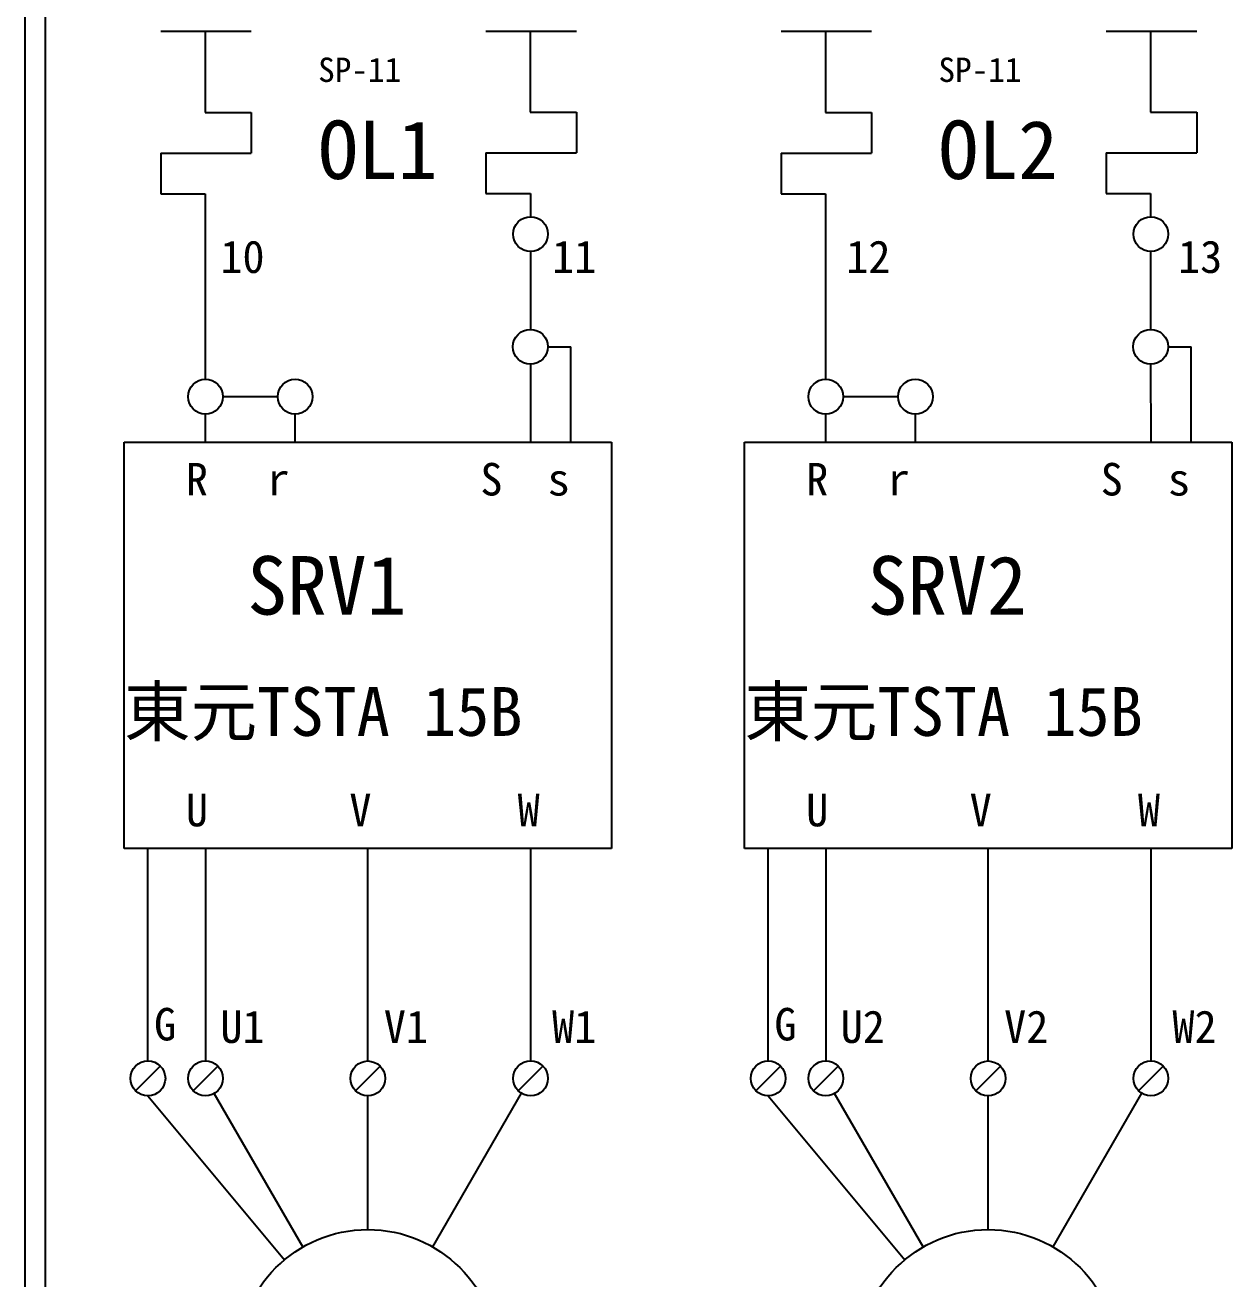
# Model space of a CAD drawing. Extents: x -24 to 263, y 255 to 459.
# Drawn here: x -23.6 to 50.7, y 296.4 to 373.6 of the extents above; entities that cross this region are included whole.
import ezdxf

# ---------------------------------------------------------------- set-up
doc = ezdxf.new("R2010")
doc.units = 0
doc.layers.get('0').update_dxf_attribs({"linetype": 'CONTINUOUS'})
doc.layers.add('圖框層', color=7, linetype='CONTINUOUS')
doc.layers.add('標尺寸層', color=3, linetype='CONTINUOUS')
doc.styles.add('STSL', font='KAIU.TTF')

msp = doc.modelspace()

# ---------------------------------------------------------------- linework, layer by layer
for p, q in [((7.496, 373.181), (7.498, 368.188)), ((45.656, 373.181), (45.657, 368.188)), ((-8.042, 350.698), (-11.415, 350.698)), ((30.118, 350.698), (26.744, 350.698)), ((7.51, 322.909), (7.514, 309.84)), ((45.669, 322.909), (45.673, 309.84)), ((-15.269, 309.527), (-16.784, 308.012)), ((-11.729, 309.527), (-13.243, 308.012)), ((-1.743, 309.523), (-3.258, 308.009)), ((8.271, 309.527), (6.757, 308.012)), ((22.89, 309.527), (21.376, 308.012)), ((26.431, 309.527), (24.916, 308.012)), ((36.416, 309.523), (34.902, 308.009)), ((46.431, 309.527), (44.916, 308.012)), ((-6.497, 298.397), (-11.951, 307.842)), ((1.503, 298.397), (6.961, 307.852)), ((31.662, 298.397), (26.209, 307.842)), ((39.662, 298.397), (45.121, 307.852))]:
    msp.add_line(p, q)
for centre, radius in [((7.514, 360.698), 1.071), ((45.673, 360.698), 1.071), ((7.501, 353.769), 1.071), ((45.66, 353.769), 1.071), ((-12.486, 350.698), 1.071), ((-6.971, 350.698), 1.071), ((25.673, 350.698), 1.071), ((31.188, 350.698), 1.071), ((-16.026, 308.769), 1.071), ((-12.486, 308.769), 1.071), ((-2.501, 308.766), 1.071), ((7.514, 308.769), 1.071), ((22.133, 308.769), 1.071), ((25.673, 308.769), 1.071), ((35.659, 308.766), 1.071), ((45.673, 308.769), 1.071), ((-2.497, 291.469), 8), ((35.662, 291.469), 8)]:
    msp.add_circle(centre, radius)
at = {"layer": '圖框層', "color": 7}
for p, q in [((-23.584, 255.48), (-23.584, 459.449)), ((-22.334, 256.73), (-22.334, 458.199))]:
    msp.add_line(p, q, dxfattribs=at)
at = {"layer": '標尺寸層', "color": 7}
for p, q in [((-15.232, 373.181), (-9.665, 373.181)), ((-12.504, 373.181), (-12.502, 368.181)), ((4.768, 373.181), (10.335, 373.181)), ((22.927, 373.181), (28.495, 373.181)), ((25.656, 373.181), (25.657, 368.181)), ((42.927, 373.181), (48.495, 373.181)), ((-12.502, 368.181), (-9.665, 368.181)), ((-9.665, 368.181), (-9.665, 365.681)), ((7.498, 368.188), (10.335, 368.188)), ((10.335, 368.188), (10.335, 365.688)), ((25.657, 368.181), (28.495, 368.181)), ((28.495, 368.181), (28.495, 365.681)), ((45.657, 368.188), (48.495, 368.188)), ((48.495, 368.188), (48.495, 365.688)), ((-15.232, 365.681), (-9.665, 365.681)), ((-15.232, 365.681), (-15.232, 363.181)), ((4.768, 365.688), (10.335, 365.688)), ((4.768, 365.688), (4.768, 363.188)), ((22.927, 365.681), (28.495, 365.681)), ((22.927, 365.681), (22.927, 363.181)), ((42.927, 365.688), (48.495, 365.688)), ((42.927, 365.688), (42.927, 363.188)), ((-15.232, 363.181), (-12.501, 363.181)), ((-12.501, 363.181), (-12.499, 351.769)), ((4.768, 363.188), (7.499, 363.188)), ((7.499, 363.188), (7.5, 361.769)), ((22.927, 363.181), (25.659, 363.181)), ((25.659, 363.181), (25.66, 351.769)), ((42.927, 363.188), (45.659, 363.188)), ((45.659, 363.188), (45.659, 361.769)), ((7.5, 359.627), (7.5, 354.84)), ((45.659, 359.627), (45.66, 354.84)), ((8.571, 353.769), (9.999, 353.769)), ((9.999, 347.91), (9.999, 353.769)), ((46.731, 353.769), (48.159, 353.769)), ((48.159, 347.91), (48.159, 353.769)), ((7.501, 352.698), (7.501, 347.91)), ((45.66, 352.698), (45.661, 347.91)), ((-12.499, 349.627), (-12.499, 347.904)), ((-6.971, 347.93), (-6.971, 349.627)), ((25.66, 349.627), (25.661, 347.904)), ((31.188, 347.93), (31.188, 349.627)), ((-17.492, 347.902), (7.499, 347.91)), ((-17.492, 322.902), (-17.492, 347.902)), ((7.499, 347.91), (12.499, 347.91)), ((12.499, 347.91), (12.499, 322.91)), ((20.667, 347.902), (45.659, 347.91)), ((20.667, 322.902), (20.667, 347.902)), ((45.659, 347.91), (50.659, 347.91)), ((50.659, 347.91), (50.659, 322.91)), ((-12.492, 322.902), (-17.492, 322.902)), ((-16.026, 309.84), (-16.026, 322.902)), ((12.499, 322.91), (-12.492, 322.902)), ((-12.49, 322.902), (-12.486, 309.84)), ((-2.501, 309.837), (-2.505, 322.905)), ((25.667, 322.902), (20.667, 322.902)), ((22.133, 309.84), (22.133, 322.902)), ((50.659, 322.91), (25.667, 322.902)), ((25.669, 322.902), (25.673, 309.84)), ((35.659, 309.837), (35.654, 322.905)), ((-16.026, 307.698), (-7.62, 297.614)), ((-2.497, 299.469), (-2.5, 307.695)), ((22.133, 307.698), (30.54, 297.614)), ((35.662, 299.469), (35.659, 307.695))]:
    msp.add_line(p, q, dxfattribs=at)

# ---------------------------------------------------------------- texts
at = {"layer": '圖框層', "color": 4, "style": 'STSL'}
for s, height, p in [('SP-11', 1.5, (-5.551, 370.056)), ('SP-11', 1.5, (32.608, 370.056)), ('OL1', 3.6, (-5.551, 364.085)), ('OL2', 3.6, (32.608, 364.085)), ('10', 2, (-11.572, 358.308)), ('11', 2, (8.837, 358.308)), ('12', 2, (26.933, 358.308)), ('13', 2, (47.341, 358.308)), ('R', 2, (-13.691, 344.621)), ('S', 2, (4.427, 344.621)), ('R', 2, (24.468, 344.621)), ('S', 2, (42.586, 344.621)), ('r', 2, (-8.677, 344.621)), ('s', 2, (8.563, 344.621)), ('r', 2, (29.482, 344.621)), ('s', 2, (46.723, 344.621)), ('SRV1', 3.6, (-9.917, 337.294)), ('SRV2', 3.6, (28.242, 337.294)), ('東元TSTA 15B', 3, (-17.492, 329.835)), ('東元TSTA 15B', 3, (20.667, 329.835)), ('U', 2, (-13.691, 324.271)), ('V', 2, (-3.635, 324.271)), ('W', 2, (6.717, 324.271)), ('U', 2, (24.468, 324.271)), ('V', 2, (34.525, 324.271)), ('W', 2, (44.877, 324.271)), ('G', 2, (-15.646, 311.101)), ('G', 2, (22.514, 311.101)), ('U1', 2, (-11.572, 310.948)), ('V1', 2, (-1.515, 310.948)), ('W1', 2, (8.837, 310.948)), ('U2', 2, (26.588, 310.948)), ('V2', 2, (36.644, 310.948)), ('W2', 2, (46.996, 310.948))]:
    msp.add_text(s, height=height, dxfattribs=at).set_placement(p)

doc.saveas('drawing.dxf')
